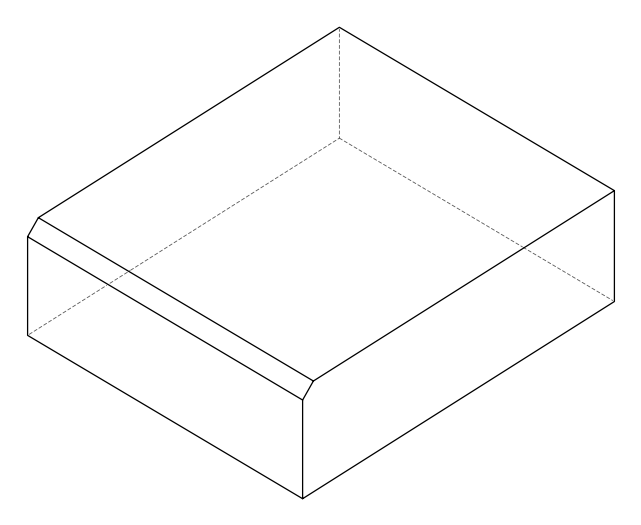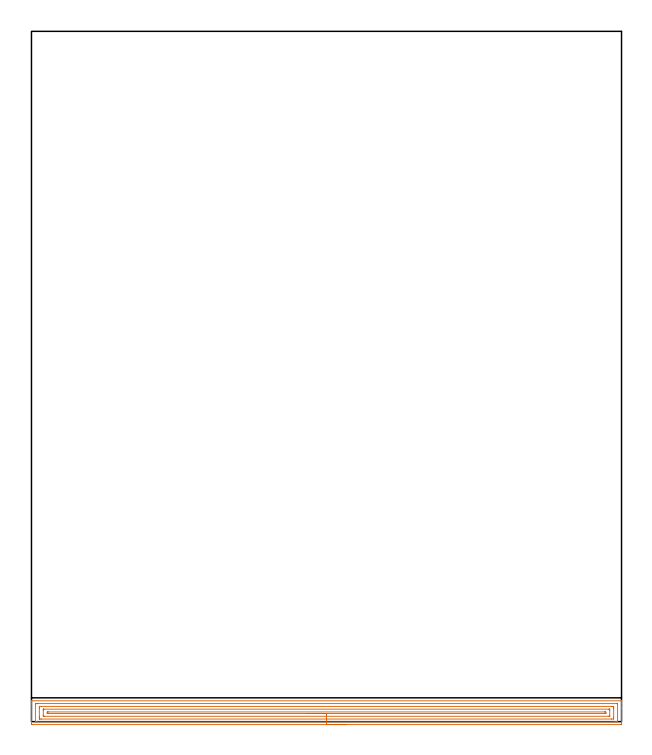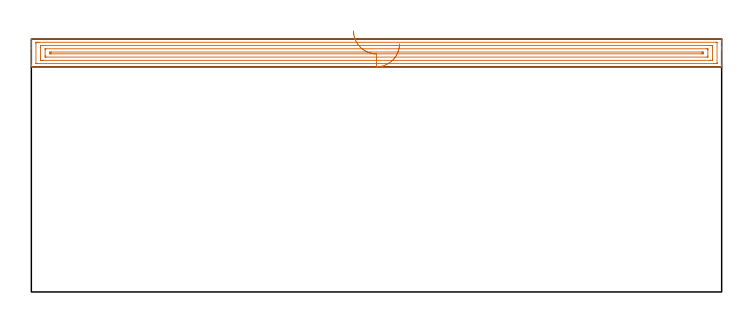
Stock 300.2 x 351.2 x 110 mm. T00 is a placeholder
(PLAN: 1 operations, 0 tool changes, 12.2 min)
(1 AREA_MILL | FG_CHAMFER_SURFACE | UGT0205_001 | 12.21 min | 21979 mm3)
(TOOL UGT0205_001 | Chamfer Mill 20 x 3 x 45 deg. | D20 FL50 Z2)
(OP 1 AREA_MILL)
G17 G21 G94 G90
T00 M6
G54
G17 G0 G90 X160.1 Y-1.5 S1061 M3
G43 Z120. H0
Z107.9
G94 G1 X160.062 Z107.028 F250.
X159.948 Z106.163
X159.759 Z105.312
X159.497 Z104.48
X159.163 Z103.674
X158.76 Z102.9
X158.292 Z102.164
X157.76 Z101.472
X157.171 Z100.829
X156.528 Z100.24
X155.836 Z99.708
X155.1 Z99.24
X154.326 Z98.837
X153.52 Z98.503
X152.688 Z98.241
X151.836 Z98.052
X150.972 Z97.938
X150.1 Z97.9
X0.606
X0.241 Y-1.496 Z97.902
X0.01 Y-1.493 Z97.905
X0.006 Y-1.138 Z98.259
X0. Y-0.544 Z98.854
Y6.738 Z106.132
Y8.174 Z107.571
Y9.363 Z108.757
Y10.341 Z109.74
X0.003 Y10.473 Z109.865
X0.01 Y10.598 Z109.988
X0.16 Y10.6 Z110.
X300.04
X300.19 Y10.598 Z109.988
X300.197 Y10.473 Z109.865
X300.2 Y10.341 Z109.74
Y9.99 Z109.389
Y9.363 Z108.757
Y7.299 Z106.697
Y6.738 Z106.132
Y6.143 Z105.539
Y-1.138 Z98.259
X300.196 Y-1.423 Z97.975
X300.19 Y-1.492 Z97.905
X300.118 Y-1.499 Z97.899
X299.594 Y-1.5 Z97.9
X150.1
Y-0.086 Z99.314
X2.391 Y-0.085 Z99.315
X2.209 Y-0.084 Z99.316
X2.047 Y-0.08 Z99.32
X2.014 Y-0.079 Z99.321
X2.008 Y-0.059 Z99.341
X2.005 Y-0.031 Z99.369
X2.001 Y0.12 Z99.52
X2. Y8.871 Z108.271
X2.002 Y8.999 Z108.399
X2.006 Y9.101 Z108.501
X2.01 Y9.167 Z108.567
X2.019 Y9.179 Z108.579
X2.036 Y9.18 Z108.58
X2.391 Y9.185 Z108.585
X2.572
X3.284 Y9.186 Z108.586
X297.809 Y9.185 Z108.585
X297.991 Y9.184 Z108.584
X298.153 Y9.18 Z108.58
X298.186 Y9.179 Z108.579
X298.192 Y9.158 Z108.558
X298.195 Y9.131 Z108.531
X298.199 Y8.98 Z108.38
X298.2 Y0.229 Z99.629
X298.198 Y0.101 Z99.501
X298.195 Y-0.001 Z99.399
X298.19 Y-0.068 Z99.332
X298.181 Y-0.079 Z99.321
X298.164 Y-0.08 Z99.32
X297.809 Y-0.085 Z99.315
X297.628 Y-0.086 Z99.314
X296.916
X150.1
Y1.328 Z100.728
X5.069
X4.337 Y1.33 Z100.73
X4.176 Y1.332 Z100.732
X4.024 Y1.335 Z100.735
X4.01 Y1.487 Z100.887
X4.003 Y1.657 Z101.057
X4. Y2.362 Z101.762
Y2.535 Z101.935
X4.001 Y6.909 Z106.309
X4.01 Y7.613 Z107.013
X4.021 Y7.764 Z107.164
X5.069 Y7.771 Z107.171
X295.131
X295.863 Y7.77 Z107.17
X296.024 Y7.768 Z107.168
X296.176 Y7.765 Z107.165
X296.19 Y7.613 Z107.013
X296.197 Y7.443 Z106.843
X296.2 Y6.738 Z106.138
Y6.565 Z105.965
X296.199 Y2.191 Z101.591
X296.19 Y1.487 Z100.887
X296.179 Y1.335 Z100.735
X295.131 Y1.329 Z100.729
X150.1 Y1.328 Z100.728
Y2.743 Z102.143
X6.465
X6.131 Y2.745 Z102.145
X6.074 Y2.746 Z102.146
X6.021 Y2.749 Z102.149
X6.01 Y2.825 Z102.225
X6. Y3.199 Z102.599
Y3.237 Z102.637
Y5.863 Z105.263
X6.006 Y6.281 Z105.681
X6.009 Y6.332 Z105.732
X6.013 Y6.35 Z105.75
X6.047 Y6.352 Z105.752
X6.181 Y6.355 Z105.755
X6.35 Y6.357 Z105.757
X293.735
X294.069 Y6.355 Z105.755
X294.126 Y6.354 Z105.754
X294.179 Y6.351 Z105.751
X294.19 Y6.275 Z105.675
X294.2 Y5.901 Z105.301
Y5.863 Z105.263
Y3.237 Z102.637
X294.194 Y2.819 Z102.219
X294.191 Y2.768 Z102.168
X294.187 Y2.75 Z102.15
X294.153 Y2.748 Z102.148
X294.019 Y2.745 Z102.145
X293.85 Y2.743 Z102.143
X150.1
Y4.157 Z103.557
X8.593
X8.206 Y4.161 Z103.561
X8.022 Y4.164 Z103.564
X8.01 Y4.267 Z103.667
X8.005 Y4.734 Z104.134
X8.01 Y4.93 Z104.33
X8.201 Y4.936 Z104.336
X8.684 Y4.943 Z104.343
X291.607
X291.994 Y4.939 Z104.339
X292.178 Y4.936 Z104.336
X292.19 Y4.833 Z104.233
X292.199 Y4.363 Z103.763
X292.197 Y4.237 Z103.637
X292.194 Y4.193 Z103.593
X292.191 Y4.17 Z103.57
X292.161 Y4.164 Z103.564
X291.516 Y4.157 Z103.557
X150.1
X149.228 Z103.595
X148.364 Z103.709
X147.512 Z103.898
X146.68 Z104.16
X145.874 Z104.494
X145.1 Z104.897
X144.364 Z105.365
X143.672 Z105.896
X143.029 Z106.486
X142.44 Z107.129
X141.908 Z107.821
X141.44 Z108.557
X141.037 Z109.331
X140.703 Z110.137
X140.441 Z110.969
X140.252 Z111.82
X140.138 Z112.685
X140.1 Z113.557
G0 Z120.
M5
M2
